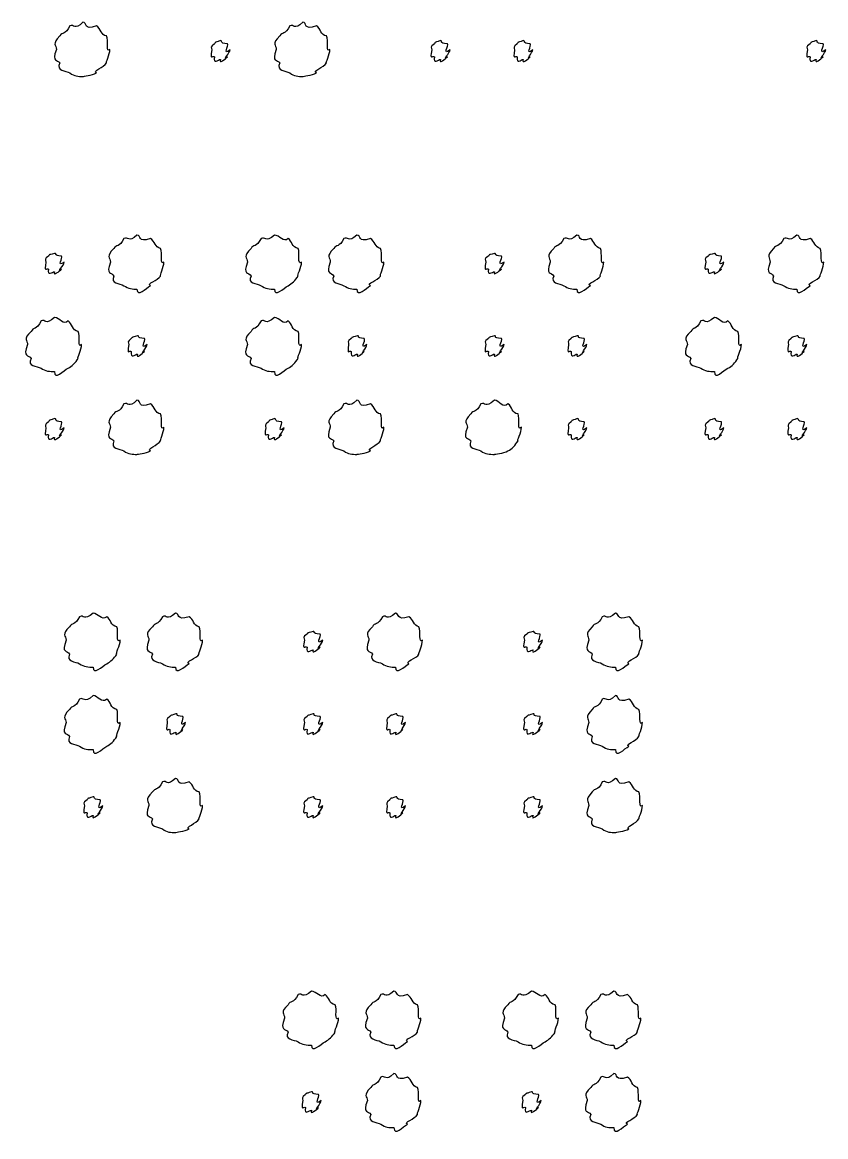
# Model space of a CAD drawing. Header units: millimetres. Extents: x -178 to -32, y 41 to 266.
# Drawn here: x -98.21 to -88.05, y 197.45 to 211.54 of the extents above; entities that cross this region are included whole.
import ezdxf

# ---------------------------------------------------------------- set-up
doc = ezdxf.new("R2010")
doc.units = ezdxf.units.MM
doc.layers.get('0').update_dxf_attribs({"linetype": 'CONTINUOUS'})

msp = doc.modelspace()

# ---------------------------------------------------------------- linework, layer by layer
at = {"color": 0}
for p, q in [((-97.446, 211.539), (-97.446, 211.539)), ((-94.664, 211.539), (-94.664, 211.539)), ((-95.7058, 211.307), (-95.7058, 211.307)), ((-92.9234, 211.307), (-92.9234, 211.307)), ((-91.876, 211.307), (-91.876, 211.307)), ((-88.1705, 211.307), (-88.1705, 211.307)), ((-96.7627, 208.849), (-96.7627, 208.849)), ((-95.0221, 208.849), (-95.0221, 208.849)), ((-93.9804, 208.849), (-93.9804, 208.849)), ((-91.198, 208.849), (-91.198, 208.849)), ((-88.416, 208.849), (-88.416, 208.849)), ((-97.8045, 208.617), (-97.8045, 208.617)), ((-92.2401, 208.617), (-92.2401, 208.617)), ((-89.4577, 208.617), (-89.4577, 208.617)), ((-97.8045, 207.807), (-97.8045, 207.807)), ((-95.0221, 207.807), (-95.0221, 207.807)), ((-89.4577, 207.807), (-89.4577, 207.807)), ((-96.7571, 207.575), (-96.7571, 207.575)), ((-93.9747, 207.575), (-93.9747, 207.575)), ((-92.2401, 207.575), (-92.2401, 207.575)), ((-91.1927, 207.575), (-91.1927, 207.575)), ((-88.4103, 207.575), (-88.4103, 207.575)), ((-96.7627, 206.76), (-96.7627, 206.76)), ((-93.9804, 206.76), (-93.9804, 206.76)), ((-92.2401, 206.76), (-92.2401, 206.76)), ((-97.8045, 206.528), (-97.8045, 206.528)), ((-95.0221, 206.528), (-95.0221, 206.528)), ((-91.1927, 206.528), (-91.1927, 206.528)), ((-89.4577, 206.528), (-89.4577, 206.528)), ((-88.4103, 206.528), (-88.4103, 206.528)), ((-97.3166, 204.068), (-97.3166, 204.068)), ((-96.2748, 204.068), (-96.2748, 204.068)), ((-93.4925, 204.068), (-93.4925, 204.068)), ((-90.7105, 204.068), (-90.7105, 204.068)), ((-94.5342, 203.837), (-94.5342, 203.837)), ((-91.7522, 203.837), (-91.7522, 203.837)), ((-97.3166, 203.026), (-97.3166, 203.026)), ((-90.7105, 203.026), (-90.7105, 203.026)), ((-96.2692, 202.795), (-96.2692, 202.795)), ((-94.5342, 202.795), (-94.5342, 202.795)), ((-93.4872, 202.795), (-93.4872, 202.795)), ((-91.7522, 202.795), (-91.7522, 202.795)), ((-96.2748, 201.979), (-96.2748, 201.979)), ((-90.7105, 201.979), (-90.7105, 201.979)), ((-97.3166, 201.748), (-97.3166, 201.748)), ((-94.5342, 201.748), (-94.5342, 201.748)), ((-93.4872, 201.748), (-93.4872, 201.748)), ((-91.7522, 201.748), (-91.7522, 201.748)), ((-94.5536, 199.289), (-94.5536, 199.289)), ((-93.5119, 199.289), (-93.5119, 199.289)), ((-91.7713, 199.289), (-91.7713, 199.289)), ((-90.7295, 199.289), (-90.7295, 199.289)), ((-93.5119, 198.247), (-93.5119, 198.247)), ((-90.7295, 198.247), (-90.7295, 198.247)), ((-94.5536, 198.016), (-94.5536, 198.016)), ((-91.7713, 198.016), (-91.7713, 198.016))]:
    msp.add_line(p, q, dxfattribs=at)
for points in [[(-97.6115, 211.495), (-97.6694, 211.369), (-97.7082, 211.423), (-97.7381, 211.368)], [(-97.446, 211.539), (-97.5593, 211.428), (-97.5565, 211.523), (-97.6115, 211.495)], [(-97.2753, 211.495), (-97.446, 211.428), (-97.3868, 211.539), (-97.446, 211.539)], [(-97.1486, 211.368), (-97.2174, 211.369), (-97.2203, 211.464), (-97.2753, 211.495)], [(-94.8291, 211.495), (-94.887, 211.369), (-94.9258, 211.423), (-94.9561, 211.368)], [(-94.664, 211.539), (-94.7769, 211.428), (-94.7741, 211.523), (-94.8291, 211.495)], [(-94.4929, 211.495), (-94.664, 211.428), (-94.6048, 211.539), (-94.664, 211.539)], [(-94.3663, 211.368), (-94.4351, 211.369), (-94.4379, 211.464), (-94.4929, 211.495)], [(-97.7381, 211.368), (-97.8457, 211.259), (-97.7822, 211.255), (-97.7822, 211.197)], [(-97.1045, 211.197), (-97.1596, 211.142), (-97.1183, 211.312), (-97.1486, 211.368)], [(-94.9561, 211.368), (-95.0634, 211.259), (-95.0002, 211.255), (-95.0002, 211.197)], [(-94.3222, 211.197), (-94.3772, 211.142), (-94.336, 211.312), (-94.3663, 211.368)], [(-95.7827, 211.268), (-95.8434, 211.226), (-95.8159, 211.22), (-95.8159, 211.191)], [(-95.7058, 211.307), (-95.7993, 211.274), (-95.7608, 211.293), (-95.7827, 211.268)], [(-95.6176, 211.268), (-95.7333, 211.274), (-95.6684, 211.307), (-95.7058, 211.307)], [(-95.5844, 211.191), (-95.6892, 211.109), (-95.5954, 211.247), (-95.6176, 211.268)], [(-93.0007, 211.268), (-93.0614, 211.226), (-93.0338, 211.22), (-93.0338, 211.191)], [(-92.9234, 211.307), (-93.0173, 211.274), (-92.9785, 211.293), (-93.0007, 211.268)], [(-92.8352, 211.268), (-92.9509, 211.274), (-92.8864, 211.307), (-92.9234, 211.307)], [(-92.8021, 211.191), (-92.9069, 211.109), (-92.8134, 211.247), (-92.8352, 211.268)], [(-91.9533, 211.268), (-92.0097, 211.226), (-91.9865, 211.22), (-91.9865, 211.191)], [(-91.876, 211.307), (-91.9656, 211.274), (-91.9314, 211.293), (-91.9533, 211.268)], [(-91.7878, 211.268), (-91.8997, 211.274), (-91.839, 211.307), (-91.876, 211.307)], [(-91.755, 211.191), (-91.8556, 211.109), (-91.766, 211.247), (-91.7878, 211.268)], [(-88.2477, 211.268), (-88.3084, 211.226), (-88.2809, 211.22), (-88.2809, 211.191)], [(-88.1705, 211.307), (-88.2643, 211.274), (-88.2258, 211.293), (-88.2477, 211.268)], [(-88.0823, 211.268), (-88.198, 211.274), (-88.1334, 211.307), (-88.1705, 211.307)], [(-88.0495, 211.191), (-88.1539, 211.109), (-88.0604, 211.247), (-88.0823, 211.268)], [(-97.7822, 211.197), (-97.8457, 211.02), (-97.7671, 211.077), (-97.7381, 211.026)], [(-97.1486, 211.026), (-97.1596, 211.02), (-97.1045, 211.133), (-97.1045, 211.197)], [(-95.8159, 211.191), (-95.8434, 211.045), (-95.8049, 211.128), (-95.7827, 211.103)], [(-95.7827, 211.103), (-95.7993, 210.998), (-95.7347, 211.07), (-95.7058, 211.07)], [(-95.7058, 211.07), (-95.7333, 210.998), (-95.6395, 211.081), (-95.6176, 211.103)], [(-95.6176, 211.103), (-95.6892, 211.045), (-95.5844, 211.158), (-95.5844, 211.191)], [(-95.0002, 211.197), (-95.0634, 211.02), (-94.9851, 211.077), (-94.9561, 211.026)], [(-94.3663, 211.026), (-94.3772, 211.02), (-94.3222, 211.133), (-94.3222, 211.197)], [(-93.0338, 211.191), (-93.0614, 211.045), (-93.0226, 211.128), (-93.0007, 211.103)], [(-93.0007, 211.103), (-93.0173, 210.998), (-92.9524, 211.07), (-92.9234, 211.07)], [(-92.9234, 211.07), (-92.9509, 210.998), (-92.8575, 211.081), (-92.8352, 211.103)], [(-92.8352, 211.103), (-92.9069, 211.045), (-92.8021, 211.158), (-92.8021, 211.191)], [(-91.9865, 211.191), (-92.0097, 211.045), (-91.9755, 211.128), (-91.9533, 211.103)], [(-91.9533, 211.103), (-91.9656, 210.998), (-91.905, 211.07), (-91.876, 211.07)], [(-91.876, 211.07), (-91.8997, 210.998), (-91.8101, 211.081), (-91.7878, 211.103)], [(-91.7878, 211.103), (-91.8556, 211.045), (-91.755, 211.158), (-91.755, 211.191)], [(-88.2809, 211.191), (-88.3084, 211.045), (-88.2699, 211.128), (-88.2477, 211.103)], [(-88.2477, 211.103), (-88.2643, 210.998), (-88.1994, 211.07), (-88.1705, 211.07)], [(-88.1705, 211.07), (-88.198, 210.998), (-88.1045, 211.081), (-88.0823, 211.103)], [(-88.0823, 211.103), (-88.1539, 211.045), (-88.0495, 211.158), (-88.0495, 211.191)], [(-97.7381, 211.026), (-97.7879, 210.917), (-97.6665, 210.932), (-97.6115, 210.899)], [(-97.2753, 210.899), (-97.336, 210.917), (-97.1776, 210.973), (-97.1486, 211.026)], [(-94.9561, 211.026), (-95.0055, 210.917), (-94.8845, 210.932), (-94.8291, 210.899)], [(-94.4929, 210.899), (-94.5536, 210.917), (-94.3952, 210.973), (-94.3663, 211.026)], [(-97.6115, 210.899), (-97.5593, 210.855), (-97.5014, 210.855), (-97.446, 210.855)], [(-97.446, 210.855), (-97.446, 210.855), (-97.3303, 210.869), (-97.2753, 210.899)], [(-94.8291, 210.899), (-94.7769, 210.855), (-94.7191, 210.855), (-94.664, 210.855)], [(-94.664, 210.855), (-94.664, 210.855), (-94.548, 210.869), (-94.4929, 210.899)], [(-96.7627, 208.849), (-96.8756, 208.747), (-96.8728, 208.834), (-96.9282, 208.805)], [(-96.5916, 208.805), (-96.7627, 208.747), (-96.7034, 208.849), (-96.7627, 208.849)], [(-95.0221, 208.849), (-95.1449, 208.747), (-95.1378, 208.834), (-95.1932, 208.805)], [(-94.8514, 208.805), (-94.9092, 208.747), (-94.9628, 208.849), (-95.0221, 208.849)], [(-93.9804, 208.849), (-94.0932, 208.747), (-94.0908, 208.834), (-94.1458, 208.805)], [(-93.8096, 208.805), (-93.9804, 208.747), (-93.9211, 208.849), (-93.9804, 208.849)], [(-91.198, 208.849), (-91.3112, 208.747), (-91.3084, 208.834), (-91.3634, 208.805)], [(-91.0272, 208.805), (-91.198, 208.747), (-91.1387, 208.849), (-91.198, 208.849)], [(-88.416, 208.849), (-88.5289, 208.747), (-88.5261, 208.834), (-88.5811, 208.805)], [(-88.2449, 208.805), (-88.416, 208.747), (-88.3567, 208.849), (-88.416, 208.849)], [(-97.0548, 208.678), (-97.1624, 208.578), (-97.0989, 208.565), (-97.0989, 208.507)], [(-96.9282, 208.805), (-96.986, 208.689), (-97.0245, 208.733), (-97.0548, 208.678)], [(-96.465, 208.678), (-96.5338, 208.689), (-96.5366, 208.774), (-96.5916, 208.805)], [(-96.4209, 208.507), (-96.4759, 208.46), (-96.4346, 208.623), (-96.465, 208.678)], [(-95.3198, 208.678), (-95.4313, 208.578), (-95.3639, 208.565), (-95.3639, 208.507)], [(-95.1932, 208.805), (-95.2549, 208.689), (-95.2895, 208.733), (-95.3198, 208.678)], [(-94.7244, 208.678), (-94.803, 208.689), (-94.7988, 208.774), (-94.8514, 208.805)], [(-94.6803, 208.507), (-94.7409, 208.46), (-94.6944, 208.623), (-94.7244, 208.678)], [(-94.2725, 208.678), (-94.38, 208.578), (-94.3166, 208.565), (-94.3166, 208.507)], [(-94.1458, 208.805), (-94.2037, 208.689), (-94.2421, 208.733), (-94.2725, 208.678)], [(-93.6826, 208.678), (-93.7517, 208.689), (-93.7542, 208.774), (-93.8096, 208.805)], [(-93.6385, 208.507), (-93.6939, 208.46), (-93.6523, 208.623), (-93.6826, 208.678)], [(-91.4904, 208.678), (-91.5977, 208.578), (-91.5345, 208.565), (-91.5345, 208.507)], [(-91.3634, 208.805), (-91.4213, 208.689), (-91.4601, 208.733), (-91.4904, 208.678)], [(-90.9006, 208.678), (-90.9694, 208.689), (-90.9722, 208.774), (-91.0272, 208.805)], [(-90.8565, 208.507), (-90.9115, 208.46), (-90.8703, 208.623), (-90.9006, 208.678)], [(-88.7081, 208.678), (-88.8153, 208.578), (-88.7522, 208.565), (-88.7522, 208.507)], [(-88.5811, 208.805), (-88.6389, 208.689), (-88.6777, 208.733), (-88.7081, 208.678)], [(-88.1182, 208.678), (-88.187, 208.689), (-88.1899, 208.774), (-88.2449, 208.805)], [(-88.0741, 208.507), (-88.1292, 208.46), (-88.0879, 208.623), (-88.1182, 208.678)], [(-97.8817, 208.584), (-97.9424, 208.548), (-97.9145, 208.536), (-97.9145, 208.507)], [(-97.8045, 208.617), (-97.8983, 208.592), (-97.8595, 208.606), (-97.8817, 208.584)], [(-97.7163, 208.584), (-97.832, 208.592), (-97.7671, 208.617), (-97.8045, 208.617)], [(-97.6831, 208.507), (-97.7879, 208.431), (-97.694, 208.562), (-97.7163, 208.584)], [(-92.317, 208.584), (-92.3777, 208.548), (-92.3502, 208.536), (-92.3502, 208.507)], [(-92.2401, 208.617), (-92.3336, 208.592), (-92.2951, 208.606), (-92.317, 208.584)], [(-92.1519, 208.584), (-92.2676, 208.592), (-92.2027, 208.617), (-92.2401, 208.617)], [(-92.1187, 208.507), (-92.2235, 208.431), (-92.1297, 208.562), (-92.1519, 208.584)], [(-89.535, 208.584), (-89.5953, 208.548), (-89.5678, 208.536), (-89.5678, 208.507)], [(-89.4577, 208.617), (-89.5512, 208.592), (-89.5128, 208.606), (-89.535, 208.584)], [(-89.3695, 208.584), (-89.4853, 208.592), (-89.4203, 208.617), (-89.4577, 208.617)], [(-89.3364, 208.507), (-89.4412, 208.431), (-89.3473, 208.562), (-89.3695, 208.584)], [(-97.9145, 208.507), (-97.9424, 208.365), (-97.9036, 208.441), (-97.8817, 208.419)], [(-97.8817, 208.419), (-97.8983, 208.321), (-97.8334, 208.385), (-97.8045, 208.385)], [(-97.8045, 208.385), (-97.832, 208.321), (-97.7381, 208.396), (-97.7163, 208.419)], [(-97.7163, 208.419), (-97.7879, 208.365), (-97.6831, 208.47), (-97.6831, 208.507)], [(-97.0989, 208.507), (-97.1624, 208.339), (-97.0837, 208.385), (-97.0548, 208.33)], [(-96.465, 208.33), (-96.4759, 208.339), (-96.4209, 208.443), (-96.4209, 208.507)], [(-95.3639, 208.507), (-95.4313, 208.339), (-95.3488, 208.385), (-95.3198, 208.33)], [(-94.7244, 208.33), (-94.7409, 208.339), (-94.6803, 208.443), (-94.6803, 208.507)], [(-94.3166, 208.507), (-94.38, 208.339), (-94.3014, 208.385), (-94.2725, 208.33)], [(-93.6826, 208.33), (-93.6939, 208.339), (-93.6385, 208.443), (-93.6385, 208.507)], [(-92.3502, 208.507), (-92.3777, 208.365), (-92.3392, 208.441), (-92.317, 208.419)], [(-92.317, 208.419), (-92.3336, 208.321), (-92.269, 208.385), (-92.2401, 208.385)], [(-92.2401, 208.385), (-92.2676, 208.321), (-92.1738, 208.396), (-92.1519, 208.419)], [(-92.1519, 208.419), (-92.2235, 208.365), (-92.1187, 208.47), (-92.1187, 208.507)], [(-91.5345, 208.507), (-91.5977, 208.339), (-91.5194, 208.385), (-91.4904, 208.33)], [(-90.9006, 208.33), (-90.9115, 208.339), (-90.8565, 208.443), (-90.8565, 208.507)], [(-89.5678, 208.507), (-89.5953, 208.365), (-89.5569, 208.441), (-89.535, 208.419)], [(-89.535, 208.419), (-89.5512, 208.321), (-89.4867, 208.385), (-89.4577, 208.385)], [(-89.4577, 208.385), (-89.4853, 208.321), (-89.3914, 208.396), (-89.3695, 208.419)], [(-89.3695, 208.419), (-89.4412, 208.365), (-89.3364, 208.47), (-89.3364, 208.507)], [(-88.7522, 208.507), (-88.8153, 208.339), (-88.737, 208.385), (-88.7081, 208.33)], [(-88.1182, 208.33), (-88.1292, 208.339), (-88.0741, 208.443), (-88.0741, 208.507)], [(-97.0548, 208.33), (-97.1045, 208.233), (-96.9832, 208.238), (-96.9282, 208.209)], [(-96.5916, 208.209), (-96.6523, 208.233), (-96.4939, 208.278), (-96.465, 208.33)], [(-95.3198, 208.33), (-95.3721, 208.233), (-95.2482, 208.238), (-95.1932, 208.209)], [(-94.8514, 208.209), (-94.803, 208.233), (-94.7575, 208.278), (-94.7244, 208.33)], [(-94.2725, 208.33), (-94.3222, 208.233), (-94.2008, 208.238), (-94.1458, 208.209)], [(-93.8096, 208.209), (-93.8703, 208.233), (-93.7115, 208.278), (-93.6826, 208.33)], [(-91.4904, 208.33), (-91.5398, 208.233), (-91.4185, 208.238), (-91.3634, 208.209)], [(-91.0272, 208.209), (-91.0879, 208.233), (-90.9295, 208.278), (-90.9006, 208.33)], [(-88.7081, 208.33), (-88.7575, 208.233), (-88.6365, 208.238), (-88.5811, 208.209)], [(-88.2449, 208.209), (-88.3056, 208.233), (-88.1472, 208.278), (-88.1182, 208.33)], [(-96.9282, 208.209), (-96.8756, 208.173), (-96.8177, 208.165), (-96.7627, 208.165)], [(-96.7627, 208.165), (-96.7627, 208.056), (-96.647, 208.179), (-96.5916, 208.209)], [(-95.1932, 208.209), (-95.1449, 208.173), (-95.08, 208.165), (-95.0221, 208.165)], [(-95.0221, 208.165), (-95.0277, 208.056), (-94.9064, 208.179), (-94.8514, 208.209)], [(-94.1458, 208.209), (-94.0932, 208.173), (-94.0354, 208.165), (-93.9804, 208.165)], [(-93.9804, 208.165), (-93.9804, 208.056), (-93.8646, 208.179), (-93.8096, 208.209)], [(-91.3634, 208.209), (-91.3112, 208.173), (-91.2534, 208.165), (-91.198, 208.165)], [(-91.198, 208.165), (-91.198, 208.056), (-91.0823, 208.179), (-91.0272, 208.209)], [(-88.5811, 208.209), (-88.5289, 208.173), (-88.471, 208.165), (-88.416, 208.165)], [(-88.416, 208.165), (-88.416, 208.056), (-88.3003, 208.179), (-88.2449, 208.209)], [(-97.9752, 207.763), (-98.0373, 207.641), (-98.0719, 207.688), (-98.1022, 207.631)], [(-97.8045, 207.807), (-97.9272, 207.699), (-97.9202, 207.792), (-97.9752, 207.763)], [(-97.6337, 207.763), (-97.6916, 207.699), (-97.7452, 207.807), (-97.8045, 207.807)], [(-97.5067, 207.631), (-97.5854, 207.641), (-97.5812, 207.732), (-97.6337, 207.763)], [(-95.1932, 207.763), (-95.2549, 207.641), (-95.2895, 207.688), (-95.3198, 207.631)], [(-95.0221, 207.807), (-95.1449, 207.699), (-95.1378, 207.792), (-95.1932, 207.763)], [(-94.8514, 207.763), (-94.9092, 207.699), (-94.9628, 207.807), (-95.0221, 207.807)], [(-94.7244, 207.631), (-94.803, 207.641), (-94.7988, 207.732), (-94.8514, 207.763)], [(-89.6285, 207.763), (-89.6906, 207.641), (-89.7251, 207.688), (-89.7555, 207.631)], [(-89.4577, 207.807), (-89.5802, 207.699), (-89.5735, 207.792), (-89.6285, 207.763)], [(-89.2866, 207.763), (-89.3445, 207.699), (-89.3985, 207.807), (-89.4577, 207.807)], [(-89.16, 207.631), (-89.2387, 207.641), (-89.2344, 207.732), (-89.2866, 207.763)], [(-98.1022, 207.631), (-98.2137, 207.527), (-98.1463, 207.52), (-98.1463, 207.465)], [(-97.4626, 207.465), (-97.5233, 207.41), (-97.4764, 207.575), (-97.5067, 207.631)], [(-96.7571, 207.575), (-96.8467, 207.545), (-96.8121, 207.564), (-96.8343, 207.542)], [(-96.6689, 207.542), (-96.7807, 207.545), (-96.72, 207.575), (-96.7571, 207.575)], [(-95.3198, 207.631), (-95.4313, 207.527), (-95.3639, 207.52), (-95.3639, 207.465)], [(-94.6803, 207.465), (-94.7409, 207.41), (-94.6944, 207.575), (-94.7244, 207.631)], [(-93.9747, 207.575), (-94.0643, 207.545), (-94.0301, 207.564), (-94.052, 207.542)], [(-93.8865, 207.542), (-93.9983, 207.545), (-93.9377, 207.575), (-93.9747, 207.575)], [(-92.2401, 207.575), (-92.3336, 207.545), (-92.2951, 207.564), (-92.317, 207.542)], [(-92.1519, 207.542), (-92.2676, 207.545), (-92.2027, 207.575), (-92.2401, 207.575)], [(-91.1927, 207.575), (-91.2823, 207.545), (-91.2477, 207.564), (-91.27, 207.542)], [(-91.1045, 207.542), (-91.216, 207.545), (-91.1553, 207.575), (-91.1927, 207.575)], [(-89.7555, 207.631), (-89.867, 207.527), (-89.7996, 207.52), (-89.7996, 207.465)], [(-89.1159, 207.465), (-89.1766, 207.41), (-89.1297, 207.575), (-89.16, 207.631)], [(-88.4103, 207.575), (-88.4999, 207.545), (-88.4654, 207.564), (-88.4876, 207.542)], [(-88.3222, 207.542), (-88.4336, 207.545), (-88.3733, 207.575), (-88.4103, 207.575)], [(-98.1463, 207.465), (-98.2137, 207.292), (-98.1311, 207.344), (-98.1022, 207.289)], [(-97.5067, 207.289), (-97.5233, 207.292), (-97.4626, 207.402), (-97.4626, 207.465)], [(-96.8343, 207.542), (-96.8908, 207.501), (-96.8675, 207.494), (-96.8675, 207.465)], [(-96.8675, 207.465), (-96.8908, 207.318), (-96.8562, 207.399), (-96.8343, 207.377)], [(-96.6357, 207.465), (-96.7366, 207.384), (-96.647, 207.52), (-96.6689, 207.542)], [(-96.6689, 207.377), (-96.7366, 207.318), (-96.6357, 207.428), (-96.6357, 207.465)], [(-95.3639, 207.465), (-95.4313, 207.292), (-95.3488, 207.344), (-95.3198, 207.289)], [(-94.7244, 207.289), (-94.7409, 207.292), (-94.6803, 207.402), (-94.6803, 207.465)], [(-94.052, 207.542), (-94.1084, 207.501), (-94.0851, 207.494), (-94.0851, 207.465)], [(-94.0851, 207.465), (-94.1084, 207.318), (-94.0742, 207.399), (-94.052, 207.377)], [(-93.8537, 207.465), (-93.9542, 207.384), (-93.8646, 207.52), (-93.8865, 207.542)], [(-93.8865, 207.377), (-93.9542, 207.318), (-93.8537, 207.428), (-93.8537, 207.465)], [(-92.317, 207.542), (-92.3777, 207.501), (-92.3502, 207.494), (-92.3502, 207.465)], [(-92.3502, 207.465), (-92.3777, 207.318), (-92.3392, 207.399), (-92.317, 207.377)], [(-92.1187, 207.465), (-92.2235, 207.384), (-92.1297, 207.52), (-92.1519, 207.542)], [(-92.1519, 207.377), (-92.2235, 207.318), (-92.1187, 207.428), (-92.1187, 207.465)], [(-91.27, 207.542), (-91.3264, 207.501), (-91.3028, 207.494), (-91.3028, 207.465)], [(-91.3028, 207.465), (-91.3264, 207.318), (-91.2918, 207.399), (-91.27, 207.377)], [(-91.0713, 207.465), (-91.1719, 207.384), (-91.0823, 207.52), (-91.1045, 207.542)], [(-91.1045, 207.377), (-91.1719, 207.318), (-91.0713, 207.428), (-91.0713, 207.465)], [(-89.7996, 207.465), (-89.867, 207.292), (-89.7844, 207.344), (-89.7555, 207.289)], [(-89.16, 207.289), (-89.1766, 207.292), (-89.1159, 207.402), (-89.1159, 207.465)], [(-88.4876, 207.542), (-88.544, 207.501), (-88.5208, 207.494), (-88.5208, 207.465)], [(-88.5208, 207.465), (-88.544, 207.318), (-88.5095, 207.399), (-88.4876, 207.377)], [(-88.289, 207.465), (-88.3895, 207.384), (-88.3003, 207.52), (-88.3222, 207.542)], [(-88.3222, 207.377), (-88.3895, 207.318), (-88.289, 207.428), (-88.289, 207.465)], [(-98.1022, 207.289), (-98.1544, 207.185), (-98.0306, 207.196), (-97.9752, 207.167)], [(-97.6337, 207.167), (-97.5854, 207.185), (-97.5399, 207.236), (-97.5067, 207.289)], [(-96.8343, 207.377), (-96.8467, 207.274), (-96.786, 207.344), (-96.7571, 207.344)], [(-96.7571, 207.344), (-96.7807, 207.274), (-96.6911, 207.355), (-96.6689, 207.377)], [(-95.3198, 207.289), (-95.3721, 207.185), (-95.2482, 207.196), (-95.1932, 207.167)], [(-94.8514, 207.167), (-94.803, 207.185), (-94.7575, 207.236), (-94.7244, 207.289)], [(-94.052, 207.377), (-94.0643, 207.274), (-94.004, 207.344), (-93.9747, 207.344)], [(-93.9747, 207.344), (-93.9983, 207.274), (-93.9087, 207.355), (-93.8865, 207.377)], [(-92.317, 207.377), (-92.3336, 207.274), (-92.269, 207.344), (-92.2401, 207.344)], [(-92.2401, 207.344), (-92.2676, 207.274), (-92.1738, 207.355), (-92.1519, 207.377)], [(-91.27, 207.377), (-91.2823, 207.274), (-91.2216, 207.344), (-91.1927, 207.344)], [(-91.1927, 207.344), (-91.216, 207.274), (-91.1264, 207.355), (-91.1045, 207.377)], [(-89.7555, 207.289), (-89.8077, 207.185), (-89.6835, 207.196), (-89.6285, 207.167)], [(-89.2866, 207.167), (-89.2387, 207.185), (-89.1932, 207.236), (-89.16, 207.289)], [(-88.4876, 207.377), (-88.4999, 207.274), (-88.4393, 207.344), (-88.4103, 207.344)], [(-88.4103, 207.344), (-88.4336, 207.274), (-88.3444, 207.355), (-88.3222, 207.377)], [(-97.9752, 207.167), (-97.9272, 207.126), (-97.8623, 207.123), (-97.8045, 207.123)], [(-97.8045, 207.123), (-97.8101, 207.009), (-97.6888, 207.137), (-97.6337, 207.167)], [(-95.1932, 207.167), (-95.1449, 207.126), (-95.08, 207.123), (-95.0221, 207.123)], [(-95.0221, 207.123), (-95.0277, 207.009), (-94.9064, 207.137), (-94.8514, 207.167)], [(-89.6285, 207.167), (-89.5802, 207.126), (-89.5156, 207.123), (-89.4577, 207.123)], [(-89.4577, 207.123), (-89.463, 207.009), (-89.342, 207.137), (-89.2866, 207.167)], [(-96.9282, 206.715), (-96.986, 206.59), (-97.0245, 206.644), (-97.0548, 206.588)], [(-96.7627, 206.76), (-96.8756, 206.649), (-96.8728, 206.744), (-96.9282, 206.715)], [(-96.5916, 206.715), (-96.7627, 206.649), (-96.7034, 206.76), (-96.7627, 206.76)], [(-96.465, 206.588), (-96.5338, 206.59), (-96.5366, 206.685), (-96.5916, 206.715)], [(-94.1458, 206.715), (-94.2037, 206.59), (-94.2421, 206.644), (-94.2725, 206.588)], [(-93.9804, 206.76), (-94.0932, 206.649), (-94.0908, 206.744), (-94.1458, 206.715)], [(-93.8096, 206.715), (-93.9804, 206.649), (-93.9211, 206.76), (-93.9804, 206.76)], [(-93.6826, 206.588), (-93.7517, 206.59), (-93.7542, 206.685), (-93.8096, 206.715)], [(-92.4108, 206.715), (-92.4729, 206.59), (-92.5072, 206.644), (-92.5375, 206.588)], [(-92.2401, 206.76), (-92.3625, 206.649), (-92.3558, 206.744), (-92.4108, 206.715)], [(-92.069, 206.715), (-92.1269, 206.649), (-92.1808, 206.76), (-92.2401, 206.76)], [(-91.9424, 206.588), (-92.0207, 206.59), (-92.0168, 206.685), (-92.069, 206.715)], [(-97.0548, 206.588), (-97.1624, 206.48), (-97.0989, 206.476), (-97.0989, 206.418)], [(-96.4209, 206.418), (-96.4759, 206.363), (-96.4346, 206.533), (-96.465, 206.588)], [(-94.2725, 206.588), (-94.38, 206.48), (-94.3166, 206.476), (-94.3166, 206.418)], [(-93.6385, 206.418), (-93.6939, 206.363), (-93.6523, 206.533), (-93.6826, 206.588)], [(-92.5375, 206.588), (-92.6493, 206.48), (-92.5816, 206.476), (-92.5816, 206.418)], [(-91.8983, 206.418), (-91.9589, 206.363), (-91.912, 206.533), (-91.9424, 206.588)], [(-97.8817, 206.489), (-97.9424, 206.447), (-97.9145, 206.441), (-97.9145, 206.412)], [(-97.8045, 206.528), (-97.8983, 206.495), (-97.8595, 206.514), (-97.8817, 206.489)], [(-97.7163, 206.489), (-97.832, 206.495), (-97.7671, 206.528), (-97.8045, 206.528)], [(-97.6831, 206.412), (-97.7879, 206.329), (-97.694, 206.467), (-97.7163, 206.489)], [(-95.0994, 206.489), (-95.16, 206.447), (-95.1325, 206.441), (-95.1325, 206.412)], [(-95.0221, 206.528), (-95.1159, 206.495), (-95.0771, 206.514), (-95.0994, 206.489)], [(-94.9339, 206.489), (-95.0496, 206.495), (-94.9851, 206.528), (-95.0221, 206.528)], [(-94.9008, 206.412), (-95.0055, 206.329), (-94.912, 206.467), (-94.9339, 206.489)], [(-91.27, 206.489), (-91.3264, 206.447), (-91.3028, 206.441), (-91.3028, 206.412)], [(-91.1927, 206.528), (-91.2823, 206.495), (-91.2477, 206.514), (-91.27, 206.489)], [(-91.1045, 206.489), (-91.216, 206.495), (-91.1553, 206.528), (-91.1927, 206.528)], [(-91.0713, 206.412), (-91.1719, 206.329), (-91.0823, 206.467), (-91.1045, 206.489)], [(-89.535, 206.489), (-89.5953, 206.447), (-89.5678, 206.441), (-89.5678, 206.412)], [(-89.4577, 206.528), (-89.5512, 206.495), (-89.5128, 206.514), (-89.535, 206.489)], [(-89.3695, 206.489), (-89.4853, 206.495), (-89.4203, 206.528), (-89.4577, 206.528)], [(-89.3364, 206.412), (-89.4412, 206.329), (-89.3473, 206.467), (-89.3695, 206.489)], [(-88.4876, 206.489), (-88.544, 206.447), (-88.5208, 206.441), (-88.5208, 206.412)], [(-88.4103, 206.528), (-88.4999, 206.495), (-88.4654, 206.514), (-88.4876, 206.489)], [(-88.3222, 206.489), (-88.4336, 206.495), (-88.3733, 206.528), (-88.4103, 206.528)], [(-88.289, 206.412), (-88.3895, 206.329), (-88.3003, 206.467), (-88.3222, 206.489)], [(-97.9145, 206.412), (-97.9424, 206.266), (-97.9036, 206.349), (-97.8817, 206.324)], [(-97.8817, 206.324), (-97.8983, 206.219), (-97.8334, 206.291), (-97.8045, 206.291)], [(-97.8045, 206.291), (-97.832, 206.219), (-97.7381, 206.302), (-97.7163, 206.324)], [(-97.7163, 206.324), (-97.7879, 206.266), (-97.6831, 206.379), (-97.6831, 206.412)], [(-97.0989, 206.418), (-97.1624, 206.241), (-97.0837, 206.298), (-97.0548, 206.247)], [(-96.465, 206.247), (-96.4759, 206.241), (-96.4209, 206.354), (-96.4209, 206.418)], [(-95.1325, 206.412), (-95.16, 206.266), (-95.1212, 206.349), (-95.0994, 206.324)], [(-95.0994, 206.324), (-95.1159, 206.219), (-95.051, 206.291), (-95.0221, 206.291)], [(-95.0221, 206.291), (-95.0496, 206.219), (-94.9561, 206.302), (-94.9339, 206.324)], [(-94.9339, 206.324), (-95.0055, 206.266), (-94.9008, 206.379), (-94.9008, 206.412)], [(-94.3166, 206.418), (-94.38, 206.241), (-94.3014, 206.298), (-94.2725, 206.247)], [(-93.6826, 206.247), (-93.6939, 206.241), (-93.6385, 206.354), (-93.6385, 206.418)], [(-92.5816, 206.418), (-92.6493, 206.241), (-92.5664, 206.298), (-92.5375, 206.247)], [(-91.9424, 206.247), (-91.9589, 206.241), (-91.8983, 206.354), (-91.8983, 206.418)], [(-91.3028, 206.412), (-91.3264, 206.266), (-91.2918, 206.349), (-91.27, 206.324)], [(-91.27, 206.324), (-91.2823, 206.219), (-91.2216, 206.291), (-91.1927, 206.291)], [(-91.1927, 206.291), (-91.216, 206.219), (-91.1264, 206.302), (-91.1045, 206.324)], [(-91.1045, 206.324), (-91.1719, 206.266), (-91.0713, 206.379), (-91.0713, 206.412)], [(-89.5678, 206.412), (-89.5953, 206.266), (-89.5569, 206.349), (-89.535, 206.324)], [(-89.535, 206.324), (-89.5512, 206.219), (-89.4867, 206.291), (-89.4577, 206.291)], [(-89.4577, 206.291), (-89.4853, 206.219), (-89.3914, 206.302), (-89.3695, 206.324)], [(-89.3695, 206.324), (-89.4412, 206.266), (-89.3364, 206.379), (-89.3364, 206.412)], [(-88.5208, 206.412), (-88.544, 206.266), (-88.5095, 206.349), (-88.4876, 206.324)], [(-88.4876, 206.324), (-88.4999, 206.219), (-88.4393, 206.291), (-88.4103, 206.291)], [(-88.4103, 206.291), (-88.4336, 206.219), (-88.3444, 206.302), (-88.3222, 206.324)], [(-88.3222, 206.324), (-88.3895, 206.266), (-88.289, 206.379), (-88.289, 206.412)], [(-97.0548, 206.247), (-97.1045, 206.138), (-96.9832, 206.153), (-96.9282, 206.12)], [(-96.5916, 206.12), (-96.6523, 206.138), (-96.4939, 206.194), (-96.465, 206.247)], [(-94.2725, 206.247), (-94.3222, 206.138), (-94.2008, 206.153), (-94.1458, 206.12)], [(-93.8096, 206.12), (-93.8703, 206.138), (-93.7115, 206.194), (-93.6826, 206.247)], [(-92.5375, 206.247), (-92.5901, 206.138), (-92.4659, 206.153), (-92.4108, 206.12)], [(-92.069, 206.12), (-92.0207, 206.138), (-91.9755, 206.194), (-91.9424, 206.247)], [(-96.9282, 206.12), (-96.8756, 206.076), (-96.8177, 206.076), (-96.7627, 206.076)], [(-96.7627, 206.076), (-96.7627, 206.076), (-96.647, 206.09), (-96.5916, 206.12)], [(-94.1458, 206.12), (-94.0932, 206.076), (-94.0354, 206.076), (-93.9804, 206.076)], [(-93.9804, 206.076), (-93.9804, 206.076), (-93.8646, 206.09), (-93.8096, 206.12)], [(-92.4108, 206.12), (-92.3625, 206.076), (-92.298, 206.076), (-92.2401, 206.076)], [(-92.2401, 206.076), (-92.2454, 206.076), (-92.124, 206.09), (-92.069, 206.12)], [(-97.4877, 204.024), (-97.5494, 203.908), (-97.584, 203.952), (-97.6143, 203.897)], [(-97.3166, 204.068), (-97.4393, 203.966), (-97.4323, 204.053), (-97.4877, 204.024)], [(-97.1458, 204.024), (-97.2037, 203.966), (-97.2573, 204.068), (-97.3166, 204.068)], [(-97.0188, 203.897), (-97.0975, 203.908), (-97.0933, 203.994), (-97.1458, 204.024)], [(-96.4403, 204.024), (-96.4981, 203.908), (-96.5366, 203.952), (-96.5669, 203.897)], [(-96.2748, 204.068), (-96.3877, 203.966), (-96.3852, 204.053), (-96.4403, 204.024)], [(-96.1041, 204.024), (-96.2748, 203.966), (-96.2156, 204.068), (-96.2748, 204.068)], [(-95.9771, 203.897), (-96.0462, 203.908), (-96.0487, 203.994), (-96.1041, 204.024)], [(-93.6579, 204.024), (-93.7158, 203.908), (-93.7542, 203.952), (-93.7846, 203.897)], [(-93.4925, 204.068), (-93.6057, 203.966), (-93.6029, 204.053), (-93.6579, 204.024)], [(-93.3217, 204.024), (-93.4925, 203.966), (-93.4332, 204.068), (-93.4925, 204.068)], [(-93.1951, 203.897), (-93.2639, 203.908), (-93.2667, 203.994), (-93.3217, 204.024)], [(-90.8756, 204.024), (-90.9334, 203.908), (-90.9722, 203.952), (-91.0026, 203.897)], [(-90.7105, 204.068), (-90.8233, 203.966), (-90.8205, 204.053), (-90.8756, 204.024)], [(-90.5394, 204.024), (-90.7105, 203.966), (-90.6512, 204.068), (-90.7105, 204.068)], [(-90.4127, 203.897), (-90.4815, 203.908), (-90.4843, 203.994), (-90.5394, 204.024)], [(-97.6143, 203.897), (-97.7258, 203.798), (-97.6584, 203.784), (-97.6584, 203.726)], [(-96.9747, 203.726), (-97.0354, 203.679), (-96.9885, 203.842), (-97.0188, 203.897)], [(-96.5669, 203.897), (-96.6745, 203.798), (-96.611, 203.784), (-96.611, 203.726)], [(-95.933, 203.726), (-95.9884, 203.679), (-95.9467, 203.842), (-95.9771, 203.897)], [(-93.7846, 203.897), (-93.8922, 203.798), (-93.8287, 203.784), (-93.8287, 203.726)], [(-93.151, 203.726), (-93.206, 203.679), (-93.1647, 203.842), (-93.1951, 203.897)], [(-91.0026, 203.897), (-91.1098, 203.798), (-91.0467, 203.784), (-91.0467, 203.726)], [(-90.3686, 203.726), (-90.4236, 203.679), (-90.3824, 203.842), (-90.4127, 203.897)], [(-94.6115, 203.804), (-94.6722, 203.768), (-94.6446, 203.755), (-94.6446, 203.726)], [(-94.5342, 203.837), (-94.6281, 203.812), (-94.5896, 203.825), (-94.6115, 203.804)], [(-94.446, 203.804), (-94.5621, 203.812), (-94.4972, 203.837), (-94.5342, 203.837)], [(-94.4132, 203.726), (-94.518, 203.65), (-94.4241, 203.781), (-94.446, 203.804)], [(-91.8291, 203.804), (-91.8898, 203.768), (-91.8623, 203.755), (-91.8623, 203.726)], [(-91.7522, 203.837), (-91.8457, 203.812), (-91.8072, 203.825), (-91.8291, 203.804)], [(-91.664, 203.804), (-91.7797, 203.812), (-91.7148, 203.837), (-91.7522, 203.837)], [(-91.6309, 203.726), (-91.7356, 203.65), (-91.6418, 203.781), (-91.664, 203.804)], [(-97.6584, 203.726), (-97.7258, 203.558), (-97.6432, 203.605), (-97.6143, 203.55)], [(-97.0188, 203.55), (-97.0354, 203.558), (-96.9747, 203.663), (-96.9747, 203.726)], [(-96.611, 203.726), (-96.6745, 203.558), (-96.5958, 203.605), (-96.5669, 203.55)], [(-95.9771, 203.55), (-95.9884, 203.558), (-95.933, 203.663), (-95.933, 203.726)], [(-94.6446, 203.726), (-94.6722, 203.585), (-94.6337, 203.66), (-94.6115, 203.638)], [(-94.6115, 203.638), (-94.6281, 203.54), (-94.5631, 203.605), (-94.5342, 203.605)], [(-94.5342, 203.605), (-94.5621, 203.54), (-94.4682, 203.616), (-94.446, 203.638)], [(-94.446, 203.638), (-94.518, 203.585), (-94.4132, 203.689), (-94.4132, 203.726)], [(-93.8287, 203.726), (-93.8922, 203.558), (-93.8135, 203.605), (-93.7846, 203.55)], [(-93.1951, 203.55), (-93.206, 203.558), (-93.151, 203.663), (-93.151, 203.726)], [(-91.8623, 203.726), (-91.8898, 203.585), (-91.8513, 203.66), (-91.8291, 203.638)], [(-91.8291, 203.638), (-91.8457, 203.54), (-91.7811, 203.605), (-91.7522, 203.605)], [(-91.7522, 203.605), (-91.7797, 203.54), (-91.6859, 203.616), (-91.664, 203.638)], [(-91.664, 203.638), (-91.7356, 203.585), (-91.6309, 203.689), (-91.6309, 203.726)], [(-91.0467, 203.726), (-91.1098, 203.558), (-91.0315, 203.605), (-91.0026, 203.55)], [(-90.4127, 203.55), (-90.4236, 203.558), (-90.3686, 203.663), (-90.3686, 203.726)], [(-97.6143, 203.55), (-97.6665, 203.452), (-97.5427, 203.458), (-97.4877, 203.429)], [(-97.1458, 203.429), (-97.0975, 203.452), (-97.052, 203.498), (-97.0188, 203.55)], [(-96.5669, 203.55), (-96.6167, 203.452), (-96.4953, 203.458), (-96.4403, 203.429)], [(-96.1041, 203.429), (-96.1647, 203.452), (-96.006, 203.498), (-95.9771, 203.55)], [(-93.7846, 203.55), (-93.8343, 203.452), (-93.7129, 203.458), (-93.6579, 203.429)], [(-93.3217, 203.429), (-93.3824, 203.452), (-93.224, 203.498), (-93.1951, 203.55)], [(-91.0026, 203.55), (-91.0519, 203.452), (-90.9309, 203.458), (-90.8756, 203.429)], [(-90.5394, 203.429), (-90.6, 203.452), (-90.4416, 203.498), (-90.4127, 203.55)], [(-97.4877, 203.429), (-97.4393, 203.393), (-97.3744, 203.385), (-97.3166, 203.385)], [(-97.3166, 203.385), (-97.3222, 203.276), (-97.2009, 203.399), (-97.1458, 203.429)], [(-96.4403, 203.429), (-96.3877, 203.393), (-96.3299, 203.385), (-96.2748, 203.385)], [(-96.2748, 203.385), (-96.2748, 203.276), (-96.1591, 203.399), (-96.1041, 203.429)], [(-93.6579, 203.429), (-93.6057, 203.393), (-93.5478, 203.385), (-93.4925, 203.385)], [(-93.4925, 203.385), (-93.4925, 203.276), (-93.3768, 203.399), (-93.3217, 203.429)], [(-90.8756, 203.429), (-90.8233, 203.393), (-90.7655, 203.385), (-90.7105, 203.385)], [(-90.7105, 203.385), (-90.7105, 203.276), (-90.5944, 203.399), (-90.5394, 203.429)], [(-97.4877, 202.982), (-97.5494, 202.861), (-97.584, 202.908), (-97.6143, 202.85)], [(-97.3166, 203.026), (-97.4393, 202.919), (-97.4323, 203.011), (-97.4877, 202.982)], [(-97.1458, 202.982), (-97.2037, 202.919), (-97.2573, 203.026), (-97.3166, 203.026)], [(-97.0188, 202.85), (-97.0975, 202.861), (-97.0933, 202.952), (-97.1458, 202.982)], [(-90.8756, 202.982), (-90.9334, 202.861), (-90.9722, 202.908), (-91.0026, 202.85)], [(-90.7105, 203.026), (-90.8233, 202.919), (-90.8205, 203.011), (-90.8756, 202.982)], [(-90.5394, 202.982), (-90.7105, 202.919), (-90.6512, 203.026), (-90.7105, 203.026)], [(-90.4127, 202.85), (-90.4815, 202.861), (-90.4843, 202.952), (-90.5394, 202.982)], [(-97.6143, 202.85), (-97.7258, 202.747), (-97.6584, 202.74), (-97.6584, 202.685)], [(-96.9747, 202.685), (-97.0354, 202.63), (-96.9885, 202.795), (-97.0188, 202.85)], [(-96.3464, 202.762), (-96.4029, 202.721), (-96.3796, 202.714), (-96.3796, 202.685)], [(-96.2692, 202.795), (-96.3588, 202.765), (-96.3246, 202.784), (-96.3464, 202.762)], [(-96.181, 202.762), (-96.2928, 202.765), (-96.2321, 202.795), (-96.2692, 202.795)], [(-96.1482, 202.685), (-96.2487, 202.603), (-96.1591, 202.74), (-96.181, 202.762)], [(-94.6115, 202.762), (-94.6722, 202.721), (-94.6446, 202.714), (-94.6446, 202.685)], [(-94.5342, 202.795), (-94.6281, 202.765), (-94.5896, 202.784), (-94.6115, 202.762)], [(-94.446, 202.762), (-94.5621, 202.765), (-94.4972, 202.795), (-94.5342, 202.795)], [(-94.4132, 202.685), (-94.518, 202.603), (-94.4241, 202.74), (-94.446, 202.762)], [(-93.5641, 202.762), (-93.6209, 202.721), (-93.5972, 202.714), (-93.5972, 202.685)], [(-93.4872, 202.795), (-93.5768, 202.765), (-93.5422, 202.784), (-93.5641, 202.762)], [(-93.399, 202.762), (-93.5105, 202.765), (-93.4498, 202.795), (-93.4872, 202.795)], [(-93.3658, 202.685), (-93.4664, 202.603), (-93.3768, 202.74), (-93.399, 202.762)], [(-91.8291, 202.762), (-91.8898, 202.721), (-91.8623, 202.714), (-91.8623, 202.685)], [(-91.7522, 202.795), (-91.8457, 202.765), (-91.8072, 202.784), (-91.8291, 202.762)], [(-91.664, 202.762), (-91.7797, 202.765), (-91.7148, 202.795), (-91.7522, 202.795)], [(-91.6309, 202.685), (-91.7356, 202.603), (-91.6418, 202.74), (-91.664, 202.762)], [(-91.0026, 202.85), (-91.1098, 202.747), (-91.0467, 202.74), (-91.0467, 202.685)], [(-90.3686, 202.685), (-90.4236, 202.63), (-90.3824, 202.795), (-90.4127, 202.85)], [(-97.6584, 202.685), (-97.7258, 202.511), (-97.6432, 202.563), (-97.6143, 202.508)], [(-97.0188, 202.508), (-97.0354, 202.511), (-96.9747, 202.621), (-96.9747, 202.685)], [(-96.3796, 202.685), (-96.4029, 202.537), (-96.3687, 202.619), (-96.3464, 202.596)], [(-96.181, 202.596), (-96.2487, 202.537), (-96.1482, 202.648), (-96.1482, 202.685)], [(-94.6446, 202.685), (-94.6722, 202.537), (-94.6337, 202.619), (-94.6115, 202.596)], [(-94.446, 202.596), (-94.518, 202.537), (-94.4132, 202.648), (-94.4132, 202.685)], [(-93.5972, 202.685), (-93.6209, 202.537), (-93.5863, 202.619), (-93.5641, 202.596)], [(-93.399, 202.596), (-93.4664, 202.537), (-93.3658, 202.648), (-93.3658, 202.685)], [(-91.8623, 202.685), (-91.8898, 202.537), (-91.8513, 202.619), (-91.8291, 202.596)], [(-91.664, 202.596), (-91.7356, 202.537), (-91.6309, 202.648), (-91.6309, 202.685)], [(-91.0467, 202.685), (-91.1098, 202.511), (-91.0315, 202.563), (-91.0026, 202.508)], [(-90.4127, 202.508), (-90.4236, 202.511), (-90.3686, 202.621), (-90.3686, 202.685)], [(-97.6143, 202.508), (-97.6665, 202.405), (-97.5427, 202.416), (-97.4877, 202.387)], [(-97.1458, 202.387), (-97.0975, 202.405), (-97.052, 202.456), (-97.0188, 202.508)], [(-96.3464, 202.596), (-96.3588, 202.493), (-96.2981, 202.563), (-96.2692, 202.563)], [(-96.2692, 202.563), (-96.2928, 202.493), (-96.2032, 202.575), (-96.181, 202.596)], [(-94.6115, 202.596), (-94.6281, 202.493), (-94.5631, 202.563), (-94.5342, 202.563)], [(-94.5342, 202.563), (-94.5621, 202.493), (-94.4682, 202.575), (-94.446, 202.596)], [(-93.5641, 202.596), (-93.5768, 202.493), (-93.5161, 202.563), (-93.4872, 202.563)], [(-93.4872, 202.563), (-93.5105, 202.493), (-93.4208, 202.575), (-93.399, 202.596)], [(-91.8291, 202.596), (-91.8457, 202.493), (-91.7811, 202.563), (-91.7522, 202.563)], [(-91.7522, 202.563), (-91.7797, 202.493), (-91.6859, 202.575), (-91.664, 202.596)], [(-91.0026, 202.508), (-91.0519, 202.405), (-90.9309, 202.416), (-90.8756, 202.387)], [(-90.5394, 202.387), (-90.6, 202.405), (-90.4416, 202.456), (-90.4127, 202.508)], [(-97.4877, 202.387), (-97.4393, 202.346), (-97.3744, 202.343), (-97.3166, 202.343)], [(-97.3166, 202.343), (-97.3222, 202.228), (-97.2009, 202.357), (-97.1458, 202.387)], [(-90.8756, 202.387), (-90.8233, 202.346), (-90.7655, 202.343), (-90.7105, 202.343)], [(-90.7105, 202.343), (-90.7105, 202.228), (-90.5944, 202.357), (-90.5394, 202.387)], [(-96.4403, 201.935), (-96.4981, 201.81), (-96.5366, 201.863), (-96.5669, 201.808)], [(-96.2748, 201.979), (-96.3877, 201.869), (-96.3852, 201.964), (-96.4403, 201.935)], [(-96.1041, 201.935), (-96.2748, 201.869), (-96.2156, 201.979), (-96.2748, 201.979)], [(-95.9771, 201.808), (-96.0462, 201.81), (-96.0487, 201.905), (-96.1041, 201.935)], [(-90.8756, 201.935), (-90.9334, 201.81), (-90.9722, 201.863), (-91.0026, 201.808)], [(-90.7105, 201.979), (-90.8233, 201.869), (-90.8205, 201.964), (-90.8756, 201.935)], [(-90.5394, 201.935), (-90.7105, 201.869), (-90.6512, 201.979), (-90.7105, 201.979)], [(-90.4127, 201.808), (-90.4815, 201.81), (-90.4843, 201.905), (-90.5394, 201.935)], [(-96.5669, 201.808), (-96.6745, 201.699), (-96.611, 201.695), (-96.611, 201.637)], [(-95.933, 201.637), (-95.9884, 201.582), (-95.9467, 201.753), (-95.9771, 201.808)], [(-91.0026, 201.808), (-91.1098, 201.699), (-91.0467, 201.695), (-91.0467, 201.637)], [(-90.3686, 201.637), (-90.4236, 201.582), (-90.3824, 201.753), (-90.4127, 201.808)], [(-97.3938, 201.709), (-97.4545, 201.666), (-97.427, 201.661), (-97.427, 201.632)], [(-97.427, 201.632), (-97.4545, 201.486), (-97.4157, 201.568), (-97.3938, 201.544)], [(-97.3166, 201.748), (-97.4104, 201.714), (-97.3716, 201.734), (-97.3938, 201.709)], [(-97.2284, 201.709), (-97.3441, 201.714), (-97.2795, 201.748), (-97.3166, 201.748)], [(-97.1952, 201.632), (-97.3, 201.549), (-97.2065, 201.687), (-97.2284, 201.709)], [(-97.2284, 201.544), (-97.3, 201.486), (-97.1952, 201.599), (-97.1952, 201.632)], [(-96.611, 201.637), (-96.6745, 201.461), (-96.5958, 201.517), (-96.5669, 201.466)], [(-95.9771, 201.466), (-95.9884, 201.461), (-95.933, 201.574), (-95.933, 201.637)], [(-94.6115, 201.709), (-94.6722, 201.666), (-94.6446, 201.661), (-94.6446, 201.632)], [(-94.6446, 201.632), (-94.6722, 201.486), (-94.6337, 201.568), (-94.6115, 201.544)], [(-94.5342, 201.748), (-94.6281, 201.714), (-94.5896, 201.734), (-94.6115, 201.709)], [(-94.446, 201.709), (-94.5621, 201.714), (-94.4972, 201.748), (-94.5342, 201.748)], [(-94.4132, 201.632), (-94.518, 201.549), (-94.4241, 201.687), (-94.446, 201.709)], [(-94.446, 201.544), (-94.518, 201.486), (-94.4132, 201.599), (-94.4132, 201.632)], [(-93.5641, 201.709), (-93.6209, 201.666), (-93.5972, 201.661), (-93.5972, 201.632)], [(-93.5972, 201.632), (-93.6209, 201.486), (-93.5863, 201.568), (-93.5641, 201.544)], [(-93.4872, 201.748), (-93.5768, 201.714), (-93.5422, 201.734), (-93.5641, 201.709)], [(-93.399, 201.709), (-93.5105, 201.714), (-93.4498, 201.748), (-93.4872, 201.748)], [(-93.3658, 201.632), (-93.4664, 201.549), (-93.3768, 201.687), (-93.399, 201.709)], [(-93.399, 201.544), (-93.4664, 201.486), (-93.3658, 201.599), (-93.3658, 201.632)], [(-91.8291, 201.709), (-91.8898, 201.666), (-91.8623, 201.661), (-91.8623, 201.632)], [(-91.8623, 201.632), (-91.8898, 201.486), (-91.8513, 201.568), (-91.8291, 201.544)], [(-91.7522, 201.748), (-91.8457, 201.714), (-91.8072, 201.734), (-91.8291, 201.709)], [(-91.664, 201.709), (-91.7797, 201.714), (-91.7148, 201.748), (-91.7522, 201.748)], [(-91.6309, 201.632), (-91.7356, 201.549), (-91.6418, 201.687), (-91.664, 201.709)], [(-91.664, 201.544), (-91.7356, 201.486), (-91.6309, 201.599), (-91.6309, 201.632)], [(-91.0467, 201.637), (-91.1098, 201.461), (-91.0315, 201.517), (-91.0026, 201.466)], [(-90.4127, 201.466), (-90.4236, 201.461), (-90.3686, 201.574), (-90.3686, 201.637)], [(-97.3938, 201.544), (-97.4104, 201.439), (-97.3455, 201.511), (-97.3166, 201.511)], [(-97.3166, 201.511), (-97.3441, 201.439), (-97.2506, 201.521), (-97.2284, 201.544)], [(-94.6115, 201.544), (-94.6281, 201.439), (-94.5631, 201.511), (-94.5342, 201.511)], [(-94.5342, 201.511), (-94.5621, 201.439), (-94.4682, 201.521), (-94.446, 201.544)], [(-93.5641, 201.544), (-93.5768, 201.439), (-93.5161, 201.511), (-93.4872, 201.511)], [(-93.4872, 201.511), (-93.5105, 201.439), (-93.4208, 201.521), (-93.399, 201.544)], [(-91.8291, 201.544), (-91.8457, 201.439), (-91.7811, 201.511), (-91.7522, 201.511)], [(-91.7522, 201.511), (-91.7797, 201.439), (-91.6859, 201.521), (-91.664, 201.544)], [(-96.5669, 201.466), (-96.6167, 201.357), (-96.4953, 201.373), (-96.4403, 201.34)], [(-96.1041, 201.34), (-96.1647, 201.357), (-96.006, 201.414), (-95.9771, 201.466)], [(-91.0026, 201.466), (-91.0519, 201.357), (-90.9309, 201.373), (-90.8756, 201.34)], [(-90.5394, 201.34), (-90.6, 201.357), (-90.4416, 201.414), (-90.4127, 201.466)], [(-96.4403, 201.34), (-96.3877, 201.296), (-96.3299, 201.296), (-96.2748, 201.296)], [(-96.2748, 201.296), (-96.2748, 201.296), (-96.1591, 201.309), (-96.1041, 201.34)], [(-90.8756, 201.34), (-90.8233, 201.296), (-90.7655, 201.296), (-90.7105, 201.296)], [(-90.7105, 201.296), (-90.7105, 201.296), (-90.5944, 201.309), (-90.5394, 201.34)], [(-94.7244, 199.245), (-94.7865, 199.129), (-94.821, 199.173), (-94.8514, 199.118)], [(-94.5536, 199.289), (-94.6764, 199.187), (-94.6693, 199.274), (-94.7244, 199.245)], [(-94.3829, 199.245), (-94.4407, 199.187), (-94.4944, 199.289), (-94.5536, 199.289)], [(-94.2559, 199.118), (-94.3345, 199.129), (-94.3303, 199.215), (-94.3829, 199.245)], [(-93.6773, 199.245), (-93.7352, 199.129), (-93.7736, 199.173), (-93.804, 199.118)], [(-93.5119, 199.289), (-93.6248, 199.187), (-93.6219, 199.274), (-93.6773, 199.245)], [(-93.3411, 199.245), (-93.5119, 199.187), (-93.4526, 199.289), (-93.5119, 199.289)], [(-93.2141, 199.118), (-93.2833, 199.129), (-93.2857, 199.215), (-93.3411, 199.245)], [(-91.9424, 199.245), (-92.0044, 199.129), (-92.0387, 199.173), (-92.069, 199.118)], [(-91.7713, 199.289), (-91.894, 199.187), (-91.8873, 199.274), (-91.9424, 199.245)], [(-91.6005, 199.245), (-91.6584, 199.187), (-91.712, 199.289), (-91.7713, 199.289)], [(-91.4739, 199.118), (-91.5522, 199.129), (-91.5483, 199.215), (-91.6005, 199.245)], [(-90.895, 199.245), (-90.9528, 199.129), (-90.9913, 199.173), (-91.0216, 199.118)], [(-90.7295, 199.289), (-90.8427, 199.187), (-90.8399, 199.274), (-90.895, 199.245)], [(-90.5588, 199.245), (-90.7295, 199.187), (-90.6702, 199.289), (-90.7295, 199.289)], [(-90.4321, 199.118), (-90.5009, 199.129), (-90.5037, 199.215), (-90.5588, 199.245)], [(-94.8514, 199.118), (-94.9628, 199.019), (-94.8955, 199.005), (-94.8955, 198.947)], [(-94.2118, 198.947), (-94.2725, 198.901), (-94.2255, 199.063), (-94.2559, 199.118)], [(-93.804, 199.118), (-93.9116, 199.019), (-93.8481, 199.005), (-93.8481, 198.947)], [(-93.17, 198.947), (-93.2251, 198.901), (-93.1838, 199.063), (-93.2141, 199.118)], [(-92.069, 199.118), (-92.1808, 199.019), (-92.1131, 199.005), (-92.1131, 198.947)], [(-91.4298, 198.947), (-91.4904, 198.901), (-91.4435, 199.063), (-91.4739, 199.118)], [(-91.0216, 199.118), (-91.1292, 199.019), (-91.0657, 199.005), (-91.0657, 198.947)], [(-90.388, 198.947), (-90.443, 198.901), (-90.4018, 199.063), (-90.4321, 199.118)], [(-94.8955, 198.947), (-94.9628, 198.779), (-94.8803, 198.826), (-94.8514, 198.771)], [(-94.2559, 198.771), (-94.2725, 198.779), (-94.2118, 198.884), (-94.2118, 198.947)], [(-93.8481, 198.947), (-93.9116, 198.779), (-93.8329, 198.826), (-93.804, 198.771)], [(-93.2141, 198.771), (-93.2251, 198.779), (-93.17, 198.884), (-93.17, 198.947)], [(-92.1131, 198.947), (-92.1808, 198.779), (-92.0979, 198.826), (-92.069, 198.771)], [(-91.4739, 198.771), (-91.4904, 198.779), (-91.4298, 198.884), (-91.4298, 198.947)], [(-91.0657, 198.947), (-91.1292, 198.779), (-91.0505, 198.826), (-91.0216, 198.771)], [(-90.4321, 198.771), (-90.443, 198.779), (-90.388, 198.884), (-90.388, 198.947)], [(-94.8514, 198.771), (-94.9036, 198.673), (-94.7797, 198.679), (-94.7244, 198.65)], [(-94.3829, 198.65), (-94.3345, 198.673), (-94.289, 198.719), (-94.2559, 198.771)], [(-93.804, 198.771), (-93.8537, 198.673), (-93.7323, 198.679), (-93.6773, 198.65)], [(-93.3411, 198.65), (-93.4014, 198.673), (-93.243, 198.719), (-93.2141, 198.771)], [(-92.069, 198.771), (-92.1216, 198.673), (-91.9974, 198.679), (-91.9424, 198.65)], [(-91.6005, 198.65), (-91.5522, 198.673), (-91.5067, 198.719), (-91.4739, 198.771)], [(-91.0216, 198.771), (-91.0713, 198.673), (-90.95, 198.679), (-90.895, 198.65)], [(-90.5588, 198.65), (-90.6194, 198.673), (-90.461, 198.719), (-90.4321, 198.771)], [(-94.7244, 198.65), (-94.6764, 198.614), (-94.6115, 198.606), (-94.5536, 198.606)], [(-94.5536, 198.606), (-94.5593, 198.497), (-94.4379, 198.62), (-94.3829, 198.65)], [(-93.6773, 198.65), (-93.6248, 198.614), (-93.5669, 198.606), (-93.5119, 198.606)], [(-93.5119, 198.606), (-93.5119, 198.497), (-93.3962, 198.62), (-93.3411, 198.65)], [(-91.9424, 198.65), (-91.894, 198.614), (-91.8291, 198.606), (-91.7713, 198.606)], [(-91.7713, 198.606), (-91.7769, 198.497), (-91.6555, 198.62), (-91.6005, 198.65)], [(-90.895, 198.65), (-90.8427, 198.614), (-90.7849, 198.606), (-90.7295, 198.606)], [(-90.7295, 198.606), (-90.7295, 198.497), (-90.6138, 198.62), (-90.5588, 198.65)], [(-93.5119, 198.247), (-93.6248, 198.14), (-93.6219, 198.232), (-93.6773, 198.203)], [(-93.3411, 198.203), (-93.5119, 198.14), (-93.4526, 198.247), (-93.5119, 198.247)], [(-90.7295, 198.247), (-90.8427, 198.14), (-90.8399, 198.232), (-90.895, 198.203)], [(-90.5588, 198.203), (-90.7295, 198.14), (-90.6702, 198.247), (-90.7295, 198.247)], [(-93.6773, 198.203), (-93.7352, 198.082), (-93.7736, 198.129), (-93.804, 198.071)], [(-93.2141, 198.071), (-93.2833, 198.082), (-93.2857, 198.173), (-93.3411, 198.203)], [(-90.895, 198.203), (-90.9528, 198.082), (-90.9913, 198.129), (-91.0216, 198.071)], [(-90.4321, 198.071), (-90.5009, 198.082), (-90.5037, 198.173), (-90.5588, 198.203)], [(-94.6309, 197.983), (-94.6916, 197.941), (-94.664, 197.934), (-94.664, 197.906)], [(-94.5536, 198.016), (-94.6475, 197.986), (-94.6087, 198.005), (-94.6309, 197.983)], [(-94.4654, 197.983), (-94.5811, 197.986), (-94.5166, 198.016), (-94.5536, 198.016)], [(-94.4323, 197.906), (-94.537, 197.824), (-94.4435, 197.961), (-94.4654, 197.983)], [(-93.804, 198.071), (-93.9116, 197.968), (-93.8481, 197.961), (-93.8481, 197.906)], [(-93.17, 197.906), (-93.2251, 197.85), (-93.1838, 198.016), (-93.2141, 198.071)], [(-91.8485, 197.983), (-91.9092, 197.941), (-91.8817, 197.934), (-91.8817, 197.906)], [(-91.7713, 198.016), (-91.8651, 197.986), (-91.8266, 198.005), (-91.8485, 197.983)], [(-91.6831, 197.983), (-91.7991, 197.986), (-91.7342, 198.016), (-91.7713, 198.016)], [(-91.6503, 197.906), (-91.755, 197.824), (-91.6612, 197.961), (-91.6831, 197.983)], [(-91.0216, 198.071), (-91.1292, 197.968), (-91.0657, 197.961), (-91.0657, 197.906)], [(-90.388, 197.906), (-90.443, 197.85), (-90.4018, 198.016), (-90.4321, 198.071)], [(-94.664, 197.906), (-94.6916, 197.758), (-94.6527, 197.84), (-94.6309, 197.817)], [(-94.4654, 197.817), (-94.537, 197.758), (-94.4323, 197.868), (-94.4323, 197.906)], [(-93.8481, 197.906), (-93.9116, 197.732), (-93.8329, 197.784), (-93.804, 197.729)], [(-93.2141, 197.729), (-93.2251, 197.732), (-93.17, 197.842), (-93.17, 197.906)], [(-91.8817, 197.906), (-91.9092, 197.758), (-91.8707, 197.84), (-91.8485, 197.817)], [(-91.6831, 197.817), (-91.755, 197.758), (-91.6503, 197.868), (-91.6503, 197.906)], [(-91.0657, 197.906), (-91.1292, 197.732), (-91.0505, 197.784), (-91.0216, 197.729)], [(-90.4321, 197.729), (-90.443, 197.732), (-90.388, 197.842), (-90.388, 197.906)], [(-94.6309, 197.817), (-94.6475, 197.714), (-94.5825, 197.784), (-94.5536, 197.784)], [(-94.5536, 197.784), (-94.5811, 197.714), (-94.4876, 197.795), (-94.4654, 197.817)], [(-93.804, 197.729), (-93.8537, 197.626), (-93.7323, 197.637), (-93.6773, 197.608)], [(-93.3411, 197.608), (-93.4014, 197.626), (-93.243, 197.677), (-93.2141, 197.729)], [(-91.8485, 197.817), (-91.8651, 197.714), (-91.8002, 197.784), (-91.7713, 197.784)], [(-91.7713, 197.784), (-91.7991, 197.714), (-91.7053, 197.795), (-91.6831, 197.817)], [(-91.0216, 197.729), (-91.0713, 197.626), (-90.95, 197.637), (-90.895, 197.608)], [(-90.5588, 197.608), (-90.6194, 197.626), (-90.461, 197.677), (-90.4321, 197.729)], [(-93.6773, 197.608), (-93.6248, 197.566), (-93.5669, 197.564), (-93.5119, 197.564)], [(-93.5119, 197.564), (-93.5119, 197.449), (-93.3962, 197.578), (-93.3411, 197.608)], [(-90.895, 197.608), (-90.8427, 197.566), (-90.7849, 197.564), (-90.7295, 197.564)], [(-90.7295, 197.564), (-90.7295, 197.449), (-90.6138, 197.578), (-90.5588, 197.608)]]:
    msp.add_open_spline(points, degree=3, dxfattribs=at)

doc.saveas('drawing.dxf')
